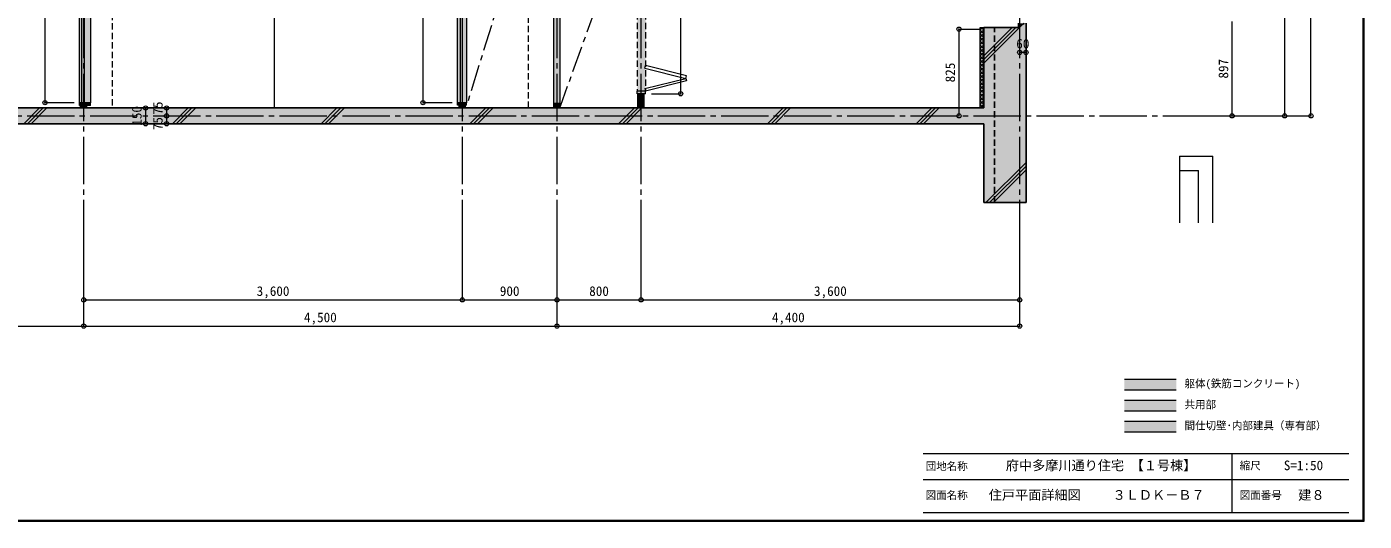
# Model space of a CAD drawing. Units: millimetres at full size, sheet at 1:50. Extents: x -9674 to 9699, y -6794 to 6791.
# Drawn here: x -3020 to 9699, y -6794 to -2091 of the extents above; entities that cross this region are included whole.
import ezdxf
from ezdxf.enums import TextEntityAlignment as Align

# ---------------------------------------------------------------- set-up
doc = ezdxf.new("R2010")
doc.units = ezdxf.units.MM
doc.header["$LTSCALE"] = 50
doc.header["$PDMODE"] = 32
doc.header["$PDSIZE"] = 40
for name, pattern in [('CHAIN1', [8, 5, -1, 1, -1]), ('CHAIN2', [12, 9, -1, 1, -1]), ('DASHED1', [1.8, 1.2, -0.6])]:
    doc.linetypes.add(name, pattern=pattern)
for name, color, linetype, lineweight in [('0-0_図面枠', 7, 'Continuous', 9), ('0-1_タイトル', 7, 'Continuous', 9), ('1-0_芯', 7, 'CHAIN2', 9), ('1-1_躯体', 2, 'Continuous', 25), ('1-2_間仕切', 3, 'Continuous', 18), ('1-3_建具', 3, 'Continuous', 18), ('1-4_仕上げ', 4, 'Continuous', 9), ('1-7_その他', 7, 'DASHED1', 9), ('1-8_ハッチ', 4, 'Continuous', 9), ('1-B_寸法', 7, 'Continuous', 9), ('1-C_梁', 7, 'DASHED1', 9)]:
    doc.layers.add(name, color=color, linetype=linetype, lineweight=lineweight)
for name, color, linetype in [('4-0', 1, 'Continuous'), ('4-2', 4, 'Continuous'), ('4-F', 4, 'Continuous')]:
    doc.layers.add(name, color=color, linetype=linetype)
doc.styles.add('ＭＳ ゴシック', font='')
doc.styles.get('ＭＳ ゴシック').set_extended_font_data('MS Gothic')

msp = doc.modelspace()

# ---------------------------------------------------------------- linework, layer by layer
at = {"layer": '0-0_図面枠'}
for p, q in [((9688.35, -6783.35), (9688.35, 6780.85)), ((9690.11, -6785.11), (9690.11, 6782.61)), ((9691.87, -6786.88), (9691.87, 6784.38)), ((9693.64, 6786.14), (9693.64, -6788.64)), ((9695.4, -6790.4), (9695.4, 6787.9)), ((9697.16, -6792.16), (9697.16, 6789.66)), ((-9673.92, -6793.93), (9698.92, -6793.93)), ((-9672.16, -6792.16), (9697.16, -6792.16)), ((-9670.4, -6790.4), (9695.4, -6790.4)), ((9693.64, -6788.64), (-9668.64, -6788.64)), ((-9666.87, -6786.88), (9691.87, -6786.88)), ((-9665.11, -6785.11), (9690.11, -6785.11)), ((-9663.35, -6783.35), (9688.35, -6783.35))]:
    msp.add_line(p, q, dxfattribs=at)
msp.add_lwpolyline([(9698.92, -6793.93), (9698.92, 6791.43), (-9673.92, 6791.43)], dxfattribs=at)
at = {"layer": '0-1_タイトル'}
for p, q in [((5503.35, -6148.35), (7653.35, -6148.35)), ((7653.35, -6148.35), (9553.35, -6148.35)), ((8439.55, -6148.35), (8439.55, -6710.85)), ((5503.35, -6398.35), (9553.35, -6398.35)), ((5503.35, -6710.85), (9553.35, -6710.85))]:
    msp.add_line(p, q, dxfattribs=at)
at = {"layer": '1-0_芯'}
for p, q in [((-2477.5, -4188.13), (-2477.5, 4241.87)), ((2022.5, -4188.13), (2022.5, 4241.87)), ((6422.5, -4188.13), (6422.5, 4241.87)), ((1122.5, -4188.13), (1122.5, -138.13)), ((2822.5, -4188.13), (2822.5, -138.13)), ((-8417.5, -2938.13), (8192.5, -2938.13))]:
    msp.add_line(p, q, dxfattribs=at)
at = {"layer": '1-1_躯体'}
for p, q in [((6412.5, -2098.11), (6082.5, -2098.11)), ((6082.5, -2863.13), (6082.5, -2098.11)), ((6412.5, -2098.11), (6412.5, -2058.11)), ((6482.5, -3763.13), (6482.5, -2058.11)), ((6082.5, -2863.13), (-6617.5, -2863.13)), ((6082.5, -3013.13), (-6617.5, -3013.13)), ((6082.5, -3763.13), (6082.5, -3013.13)), ((6082.5, -3763.13), (6482.5, -3763.13))]:
    msp.add_line(p, q, dxfattribs=at)
at = {"layer": '1-1_躯体', "linetype": 'DASHED1'}
msp.add_line((6182.5, -3763.13), (6182.5, -2098.11), dxfattribs=at)
at = {"layer": '1-2_間仕切'}
for p, q in [((1992.5, -2863.13), (1992.5, -168.13)), ((2052.5, -2863.13), (2052.5, -778.13)), ((2792.5, -2863.13), (2792.5, -2728.13)), ((2852.5, -2863.13), (2852.5, -2728.13)), ((-2507.5, -2863.13), (-2507.5, -2838.13)), ((-2447.5, -2863.13), (-2447.5, -2838.13)), ((1092.5, -2863.13), (1092.5, -2837.13)), ((1152.5, -2863.13), (1152.5, -2837.13))]:
    msp.add_line(p, q, dxfattribs=at)
at = {"layer": '1-3_建具', "color": 7, "lineweight": 9}
for p, q in [((-2517.5, -2813.13), (-2517.5, -193.13)), ((-2412.5, -193.13), (-2412.5, -2813.13)), ((1077.5, -2813.13), (1077.5, -193.13)), ((1162.5, -193.13), (1162.5, -2813.13)), ((2858.94, -2484.85), (2865, -2460.6)), ((2858.94, -2484.85), (3246.99, -2581.86)), ((3253.06, -2557.61), (2865, -2460.6)), ((3246.99, -2581.86), (3253.06, -2557.61)), ((2865, -2703.13), (2785, -2703.13)), ((2785, -2728.13), (2785, -2703.13)), ((2865, -2728.13), (2785, -2728.13)), ((2858.94, -2678.88), (2865, -2703.13)), ((2865, -2728.13), (2865, -2703.13))]:
    msp.add_line(p, q, dxfattribs=at)
at = {"layer": '1-3_建具', "color": 7, "linetype": 'DASHED1', "lineweight": 9}
for p, q in [((2785, -1153.13), (2785, -2703.13)), ((2865, -1153.13), (2865, -2703.13))]:
    msp.add_line(p, q, dxfattribs=at)
at = {"layer": '1-3_建具'}
for p, q in [((-2495, -2813.13), (-2495, -1919.8)), ((-2475, -1919.8), (-2475, -2813.13)), ((1100, -1919.8), (1100, -2813.13)), ((1120, -1919.8), (1120, -2813.13)), ((-2517.5, -2838.13), (-2517.5, -2813.13)), ((-2412.5, -2813.13), (-2517.5, -2813.13)), ((-2412.5, -2838.13), (-2517.5, -2838.13)), ((-2412.5, -2838.13), (-2412.5, -2813.13)), ((1162.5, -2813.13), (1077.5, -2813.13)), ((1077.5, -2837.13), (1077.5, -2813.13)), ((1162.5, -2837.13), (1077.5, -2837.13)), ((1162.5, -2837.13), (1162.5, -2813.13))]:
    msp.add_line(p, q, dxfattribs=at)
at = {"layer": '1-3_建具', "color": 7, "lineweight": 9}
msp.add_lwpolyline([(2858.94, -2678.88), (3246.99, -2581.86), (3253.06, -2606.12), (2865, -2703.13)], dxfattribs=at)
at = {"layer": '1-4_仕上げ'}
msp.add_line((-667.5, -1954.8), (-667.5, -2863.13), dxfattribs=at)
at = {"layer": '1-7_その他', "color": 4, "linetype": 'CHAIN1'}
for p, q in [((1992.5, -168.13), (1162.5, -2838.13)), ((2796.5, -778.13), (2052.5, -2848.13))]:
    msp.add_line(p, q, dxfattribs=at)
at = {"layer": '1-8_ハッチ'}
for p, q in [((6047.5, -2119.58), (6068.97, -2098.11)), ((6047.5, -2154.94), (6082.5, -2119.94)), ((6047.5, -2123.06), (6082.5, -2158.06)), ((6047.5, -2190.29), (6082.5, -2155.29)), ((6047.5, -2158.41), (6082.5, -2193.41)), ((6057.91, -2098.11), (6082.5, -2122.7)), ((6082.5, -2438.14), (6462.53, -2058.11)), ((6082.5, -2402.78), (6387.17, -2098.11)), ((6082.5, -2367.43), (6351.82, -2098.11)), ((6047.5, -2225.65), (6082.5, -2190.65)), ((6047.5, -2193.77), (6082.5, -2228.77)), ((6047.5, -2261), (6082.5, -2226)), ((6047.5, -2229.12), (6082.5, -2264.12)), ((6047.5, -2296.36), (6082.5, -2261.36)), ((6047.5, -2264.48), (6082.5, -2299.48)), ((6047.5, -2331.72), (6082.5, -2296.72)), ((6047.5, -2299.83), (6082.5, -2334.83)), ((6047.5, -2367.07), (6082.5, -2332.07)), ((6047.5, -2335.19), (6082.5, -2370.19)), ((6047.5, -2402.43), (6082.5, -2367.43)), ((6047.5, -2370.54), (6082.5, -2405.54)), ((6047.5, -2437.78), (6082.5, -2402.78)), ((6047.5, -2405.9), (6082.5, -2440.9)), ((6047.5, -2473.14), (6082.5, -2438.14)), ((6047.5, -2441.26), (6082.5, -2476.26)), ((6047.5, -2508.49), (6082.5, -2473.49)), ((6047.5, -2476.61), (6082.5, -2511.61)), ((6047.5, -2543.85), (6082.5, -2508.85)), ((6047.5, -2511.97), (6082.5, -2546.97)), ((6047.5, -2579.2), (6082.5, -2544.2)), ((6047.5, -2547.32), (6082.5, -2582.32)), ((6047.5, -2614.56), (6082.5, -2579.56)), ((6047.5, -2582.68), (6082.5, -2617.68)), ((6047.5, -2649.91), (6082.5, -2614.91)), ((6047.5, -2618.03), (6082.5, -2653.03)), ((6047.5, -2685.27), (6082.5, -2650.27)), ((6047.5, -2653.39), (6082.5, -2688.39)), ((6047.5, -2720.62), (6082.5, -2685.62)), ((6047.5, -2688.74), (6082.5, -2723.74)), ((6047.5, -2755.98), (6082.5, -2720.98)), ((6047.5, -2724.1), (6082.5, -2759.1)), ((6047.5, -2791.33), (6082.5, -2756.33)), ((6047.5, -2759.45), (6082.5, -2794.45)), ((6047.5, -2826.69), (6082.5, -2791.69)), ((6047.5, -2794.81), (6082.5, -2829.81)), ((-3048.49, -3013.13), (-2898.49, -2863.13)), ((-3013.13, -3013.13), (-2863.13, -2863.13)), ((-2977.78, -3013.13), (-2827.78, -2863.13)), ((-1634.27, -3013.13), (-1484.27, -2863.13)), ((-1598.92, -3013.13), (-1448.92, -2863.13)), ((-1563.56, -3013.13), (-1413.56, -2863.13)), ((-220.06, -3013.13), (-70.06, -2863.13)), ((-184.7, -3013.13), (-34.7, -2863.13)), ((-149.35, -3013.13), (0.65, -2863.13)), ((1194.15, -3013.13), (1344.15, -2863.13)), ((1229.51, -3013.13), (1379.51, -2863.13)), ((1264.87, -3013.13), (1414.87, -2863.13)), ((2608.37, -3013.13), (2758.37, -2863.13)), ((2643.72, -3013.13), (2793.72, -2863.13)), ((2679.08, -3013.13), (2829.08, -2863.13)), ((4022.58, -3013.13), (4172.58, -2863.13)), ((4057.94, -3013.13), (4207.94, -2863.13)), ((4093.29, -3013.13), (4243.29, -2863.13)), ((5436.8, -3013.13), (5586.8, -2863.13)), ((5472.15, -3013.13), (5622.15, -2863.13)), ((5507.51, -3013.13), (5657.51, -2863.13)), ((6047.5, -2862.05), (6082.5, -2827.05)), ((6047.5, -2830.16), (6080.47, -2863.13)), ((6081.77, -2863.13), (6082.5, -2862.4)), ((6101.01, -3763.13), (6482.5, -3381.64)), ((6136.36, -3763.13), (6482.5, -3417)), ((6171.72, -3763.13), (6482.5, -3452.35))]:
    msp.add_line(p, q, dxfattribs=at)
msp.add_lwpolyline([(6047.5, -2863.13), (6047.5, -2098.11), (6082.5, -2098.11)], dxfattribs=at)
at = {"layer": '1-B_寸法'}
for p, q in [((9192.5, -2938.13), (9192.5, 3241.87)), ((-2846.66, -193.13), (-2846.66, -2813.13)), ((748.34, -2813.13), (748.34, -193.13)), ((8942.5, -2938.13), (8942.5, -748.13)), ((3198.46, -2728.13), (3198.46, -1128.13)), ((5844.74, -2113.13), (6047.5, -2113.13)), ((5844.74, -2113.13), (5844.74, -2938.13)), ((8442.5, -2938.13), (8442.5, -2041.13)), ((6482.5, -2334.75), (6422.5, -2334.75)), ((2921.61, -2728.13), (3198.46, -2728.13)), ((-2569.17, -2813.13), (-2846.66, -2813.13)), ((-1890.58, -2863.13), (-1890.58, -3013.13)), ((-1690.58, -2863.13), (-1690.58, -2938.13)), ((1025.83, -2813.13), (748.34, -2813.13)), ((-1690.58, -2938.13), (-1690.58, -3013.13)), ((8192.5, -2938.13), (9192.5, -2938.13)), ((7942.5, -3323.13), (8257.5, -3323.13)), ((7942.5, -3323.13), (7942.5, -3458.13)), ((8257.5, -3956.85), (8257.5, -3323.13)), ((7942.5, -3458.13), (8122.5, -3458.13)), ((7942.5, -3458.13), (7942.5, -3956.85)), ((8122.5, -3956.85), (8122.5, -3458.13)), ((-2477.5, -4938.13), (-2477.5, -4188.13)), ((1122.5, -4688.13), (1122.5, -4188.13)), ((2022.5, -4938.13), (2022.5, -4188.13)), ((2822.5, -4688.13), (2822.5, -4188.13)), ((6422.5, -4938.13), (6422.5, -4188.13)), ((-2477.5, -4688.13), (1122.5, -4688.13)), ((1122.5, -4688.13), (2022.5, -4688.13)), ((2022.5, -4688.13), (2822.5, -4688.13)), ((2822.5, -4688.13), (6422.5, -4688.13)), ((-6677.5, -4938.13), (-2477.5, -4938.13)), ((-2477.5, -4938.13), (2022.5, -4938.13)), ((2022.5, -4938.13), (6422.5, -4938.13)), ((7418.68, -5442.6), (7911.11, -5442.6)), ((7418.68, -5542.6), (7911.11, -5542.6)), ((7418.68, -5642.6), (7911.11, -5642.6)), ((7418.68, -5742.6), (7911.11, -5742.6)), ((7418.68, -5842.6), (7911.11, -5842.6)), ((7418.68, -5942.6), (7911.11, -5942.6))]:
    msp.add_line(p, q, dxfattribs=at)
at = {"layer": '1-B_寸法', "color": 3}
for p in [(5844.74, -2113.13), (6422.5, -2334.75), (6482.5, -2334.75), (-2846.66, -2813.13), (748.34, -2813.13), (3198.46, -2728.13), (-1890.58, -2863.13), (-1690.58, -2863.13), (-1690.58, -2938.13), (5844.74, -2938.13), (8442.5, -2938.13), (8942.5, -2938.13), (9192.5, -2938.13), (-1890.58, -3013.13), (-1690.58, -3013.13), (-2477.5, -4688.13), (1122.5, -4688.13), (2022.5, -4688.13), (2822.5, -4688.13), (6422.5, -4688.13), (-2477.5, -4938.13), (2022.5, -4938.13), (6422.5, -4938.13)]:
    msp.add_point(p, dxfattribs=at)
at = {"layer": '1-B_寸法', "color": 1}
msp.add_solid([(7418.68, -5442.6), (7418.68, -5542.6), (7911.11, -5442.6), (7911.11, -5542.6)], dxfattribs=at)
at = {"layer": '1-B_寸法', "color": 2}
msp.add_solid([(7418.68, -5742.6), (7418.68, -5642.6), (7911.11, -5742.6), (7911.11, -5642.6)], dxfattribs=at)
at = {"layer": '1-B_寸法', "color": 4}
msp.add_solid([(7418.68, -5942.6), (7418.68, -5842.6), (7911.11, -5942.6), (7911.11, -5842.6)], dxfattribs=at)
at = {"layer": '1-C_梁'}
for p, q in [((-2207.5, -168.13), (-2207.5, -2863.13)), ((1752.5, -2863.13), (1752.5, -168.13))]:
    msp.add_line(p, q, dxfattribs=at)
at = {"layer": '4-0'}
for points in [[(6412.5, -2098.11), (6082.5, -2098.11), (6082.5, -3763.13)], [(6412.5, -2098.11), (6082.5, -3763.13), (6482.5, -3763.13)], [(6482.5, -2058.11), (6412.5, -2058.11), (6412.5, -2098.11)], [(6412.5, -2098.11), (6482.5, -3763.13), (6482.5, -2058.11)], [(-6617.5, -2863.13), (-6617.5, -3013.13), (6081.77, -2863.13), (6082.5, -3013.13)], [(6082.5, -2863.13), (6081.77, -2863.13), (6082.5, -3013.13)]]:
    msp.add_solid(points, dxfattribs=at)
at = {"layer": '4-2'}
for points in [[(2048.5, -108.13), (1992.5, -168.13), (2052.5, -2813.13), (1992.5, -2813.13)], [(-2517.5, -168.13), (-2412.5, -168.13), (-2517.5, -2813.13), (-2412.5, -2813.13)], [(1162.5, -193.13), (1077.5, -193.13), (1077.5, -2813.13)], [(1162.5, -193.13), (1077.5, -2813.13), (1162.5, -1994.8)], [(2785, -2728.13), (2865, -2728.13), (2785, -1128.13), (2865, -1128.13)], [(1077.5, -2813.13), (1162.5, -2813.13), (1162.5, -1994.8)], [(2852.5, -2813.13), (2792.5, -2813.13), (2852.5, -2728.13), (2792.5, -2728.13)], [(-2517.5, -2813.13), (-2517.5, -2838.13), (-2412.5, -2813.13), (-2412.5, -2838.13)], [(-2507.5, -2863.13), (-2507.5, -2838.13), (-2447.5, -2863.13), (-2447.5, -2838.13)], [(1077.5, -2813.13), (1077.5, -2837.13), (1092.5, -2837.13)], [(1092.5, -2837.13), (1162.5, -2813.13), (1077.5, -2813.13)], [(1092.5, -2837.13), (1162.5, -2837.13), (1162.5, -2813.13)], [(1092.5, -2837.13), (1092.5, -2863.13), (1152.5, -2863.13)], [(1092.5, -2837.13), (1152.5, -2863.13), (1152.5, -2837.13)], [(1992.5, -2813.13), (1992.5, -2863.13), (2052.5, -2813.13), (2052.5, -2863.13)], [(2792.5, -2813.13), (2852.5, -2813.13), (2792.5, -2863.13), (2852.5, -2863.13)]]:
    msp.add_solid(points, dxfattribs=at)
at = {"layer": '4-F'}
msp.add_solid([(6047.5, -2863.13), (6082.5, -2863.13), (6047.5, -2098.11), (6082.5, -2098.11)], dxfattribs=at)

# ---------------------------------------------------------------- texts
at = {"layer": '0-1_タイトル', "style": 'ＭＳ ゴシック'}
for s, height, p in [('団地名称', 73.31, (5528.35, -6328.57)), ('府中多摩川通り住宅 【１号棟】', 91.64, (6290.2, -6335.85)), ('縮尺', 73.31, (8514.55, -6323.35)), ('S=1:50', 91.64, (8933.95, -6335.85)), ('住戸平面詳細図', 91.64, (6128.35, -6617.1)), ('建８', 91.64, (9071.45, -6617.1)), ('図面名称', 73.31, (5528.35, -6604.6)), ('３ＬＤＫ－Ｂ７', 91.64, (7305.86, -6617.1)), ('図面番号', 73.31, (8514.55, -6604.6))]:
    msp.add_text(s, height=height, dxfattribs=at).set_placement(p, align=Align.BOTTOM_LEFT)
at = {"layer": '1-B_寸法', "style": 'ＭＳ ゴシック'}
for s, height, p in [('60', 91.64, (6390, -2324.75)), ('3,600', 91.64, (-833.75, -4678.13)), ('900', 91.64, (1478.75, -4678.13)), ('800', 91.64, (2328.75, -4678.13)), ('3,600', 91.64, (4466.25, -4678.13)), ('4,500', 91.64, (-383.75, -4928.13)), ('4,400', 91.64, (4066.25, -4928.13)), ('躯体(鉄筋コンクリート)', 73.31, (7990.07, -5542.6)), ('共用部', 73.31, (7990.07, -5742.6)), ('間仕切壁･内部建具（専有部）', 73.31, (7990.07, -5942.6))]:
    msp.add_text(s, height=height, dxfattribs=at).set_placement(p, align=Align.BOTTOM_LEFT)
for s, p in [('897', (8432.5, -2583.38)), ('825', (5834.74, -2619.38)), ('150', (-1900.58, -3031.88)), ('75', (-1700.58, -2926.56)), ('75', (-1700.58, -3074.18))]:
    msp.add_text(s, height=91.64, rotation=90, dxfattribs=at).set_placement(p, align=Align.BOTTOM_LEFT)

doc.saveas('drawing.dxf')
